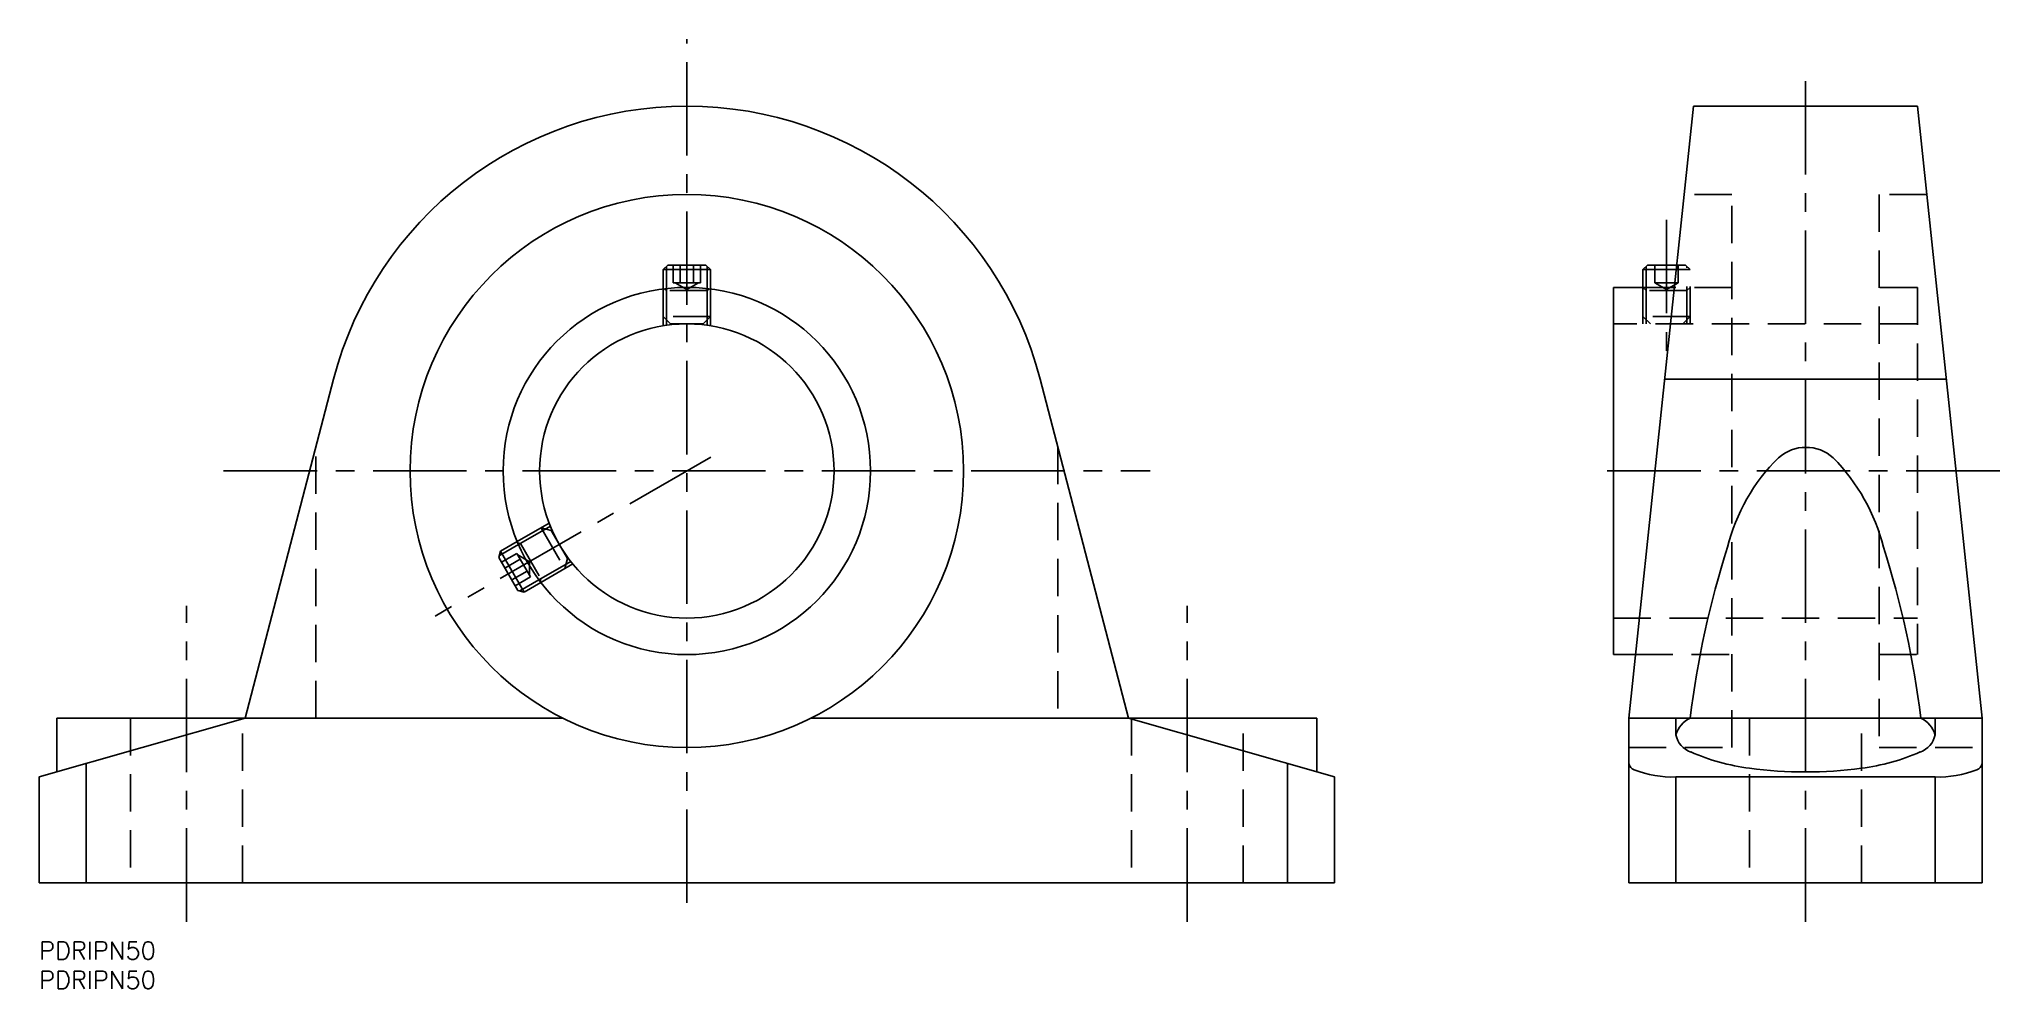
# Model space of a CAD drawing. Extents: x 0 to 333, y -8 to 153.
import ezdxf

# ---------------------------------------------------------------- set-up
doc = ezdxf.new("R2010")
doc.units = 0
doc.header["$LTSCALE"] = 0.5
doc.linetypes.add('CENTER', pattern=[50.8, 31.75, -6.35, 6.35, -6.35])
doc.linetypes.add('DASHED', pattern=[19.05, 12.7, -6.35])
for name, color, linetype in [('MSM_CENTER', 1, 'CENTER'), ('MSM_CONTINUOUS', 7, 'CONTINUOUS'), ('MSM_DASHED', 4, 'DASHED'), ('MSM_NARROW', 5, 'CONTINUOUS'), ('MSM_PART_NUMBER', 7, 'CONTINUOUS')]:
    doc.layers.add(name, color=color, linetype=linetype)
doc.styles.get("Standard").update_dxf_attribs({"font": 'txt.shx', "height": 3, "bigfont": 'bigfont.shx'})

msp = doc.modelspace()

# ---------------------------------------------------------------- linework, layer by layer
at = {"layer": 'MSM_CENTER'}
for p, q in [((110, 6.62), (110, 153.38)), ((300, 3.4), (300, 148.6)), ((276.4, 122.67), (276.4, 98.65)), ((31.31, 80), (188.69, 80)), ((114.05, 82.34), (67.26, 55.33)), ((333, 80), (264.82, 80)), ((25, 3.4), (25, 57.06)), ((195, 3.4), (195, 57.06))]:
    msp.add_line(p, q, dxfattribs=at)
at = {"layer": 'MSM_CONTINUOUS'}
for p, q in [((270, 38), (281, 142)), ((319, 142), (281, 142)), ((319, 142), (330, 38)), ((106.77, 115), (106, 114.23)), ((106, 114.23), (106, 110.94)), ((114, 114.23), (106, 114.23)), ((113.23, 115), (106.77, 115)), ((114, 114.23), (113.23, 115)), ((114, 110.94), (114, 114.23)), ((273.17, 115), (272.4, 114.23)), ((278.06, 114.23), (272.4, 114.23)), ((272.4, 114.23), (272.4, 111.2)), ((278.14, 115), (273.17, 115)), ((277.74, 111.2), (267.4, 111.2)), ((267.4, 111.2), (267.4, 48.8)), ((50, 95.62), (35, 38)), ((185, 38), (170, 95.62)), ((81.2, 67.99), (78.35, 66.35)), ((78.35, 66.35), (78.07, 65.3)), ((78.07, 65.3), (81.31, 59.7)), ((78.35, 66.35), (82.35, 59.42)), ((82.35, 59.42), (85.2, 61.06)), ((81.31, 59.7), (82.35, 59.42)), ((267.4, 48.8), (271.14, 48.8)), ((0, 28), (35, 38)), ((3, 38), (3, 28.86)), ((3, 38), (88.9, 38)), ((131.1, 38), (217, 38)), ((185, 38), (220, 28)), ((217, 28.86), (217, 38)), ((270, 38), (330, 38)), ((270, 10), (270, 38)), ((278, 38), (278, 35.14)), ((322, 35.14), (322, 38)), ((330, 38), (330, 10)), ((0, 28), (0, 10)), ((220, 28), (220, 10)), ((278, 28), (322, 28)), ((0, 10), (220, 10)), ((270, 10), (330, 10))]:
    msp.add_line(p, q, dxfattribs=at)
for radius in [47, 31.2, 25]:
    msp.add_circle((110, 80), radius, dxfattribs=at)
for centre, radius, start, end in [((110, 80), 62, 14.5916, 165.4084), ((300.07, 77.05), 6.97, 48.1321, 131.8679), ((318.15, 59.21), 32.37, 134.6302, 165.9787), ((280.6, 58.71), 33.7, 14.3327, 44.2977), ((438.08, 18.77), 158.84, 162.3079, 173.0481), ((161.92, 18.77), 158.84, 6.9519, 17.6921), ((282.33, 33.94), 4.49, 115.3686, 164.4207), ((317.67, 33.94), 4.49, 15.5793, 64.6314), ((281.83, 35.92), 3.91, 191.4353, 250.1348), ((318.17, 35.92), 3.91, 289.8652, 348.5647), ((271.36, 30.54), 1.39, 190.6858, 250.9463), ((295.37, 66.52), 37.36, 246.5482, 262.5052), ((304.63, 66.52), 37.36, 277.4948, 293.4518), ((328.64, 30.54), 1.39, 289.0537, 349.3142), ((277.45, 45.84), 17.85, 248.5162, 271.7779), ((300, 102.09), 73.24, 262.5468, 277.4532), ((322.55, 45.84), 17.85, 268.2221, 291.4838)]:
    msp.add_arc(centre, radius, start, end, dxfattribs=at)
at = {"layer": 'MSM_DASHED'}
for p, q in [((287.5, 127), (279.41, 127)), ((287.5, 33), (287.5, 127)), ((320.59, 127), (312.5, 127)), ((312.5, 127), (312.5, 33)), ((107.69, 112), (107.69, 115)), ((108.85, 112), (108.85, 115)), ((111.15, 112), (111.15, 115)), ((112.31, 112), (112.31, 115)), ((274.4, 112), (274.4, 115)), ((276.4, 112), (276.4, 115)), ((280.4, 114.23), (278.06, 114.23)), ((279.63, 115), (278.14, 115)), ((278.4, 112), (278.4, 115)), ((280.4, 114.23), (279.63, 115)), ((279.86, 105), (279.86, 114.77)), ((280.4, 105), (280.4, 114.23)), ((106, 110.94), (106, 104.68)), ((106.23, 110.97), (106.54, 110.66)), ((106.54, 111.01), (106.54, 104.76)), ((113.46, 110.66), (106.54, 110.66)), ((107.69, 112), (112.31, 112)), ((108, 112), (110, 110.85)), ((110, 110.85), (112, 112)), ((113.46, 104.76), (113.46, 111.01)), ((113.46, 110.66), (113.77, 110.97)), ((114, 104.68), (114, 110.94)), ((272.4, 111.2), (272.4, 105)), ((272.4, 111.2), (272.94, 110.66)), ((272.94, 111.2), (272.94, 105)), ((279.86, 110.66), (272.94, 110.66)), ((274.4, 112), (278.4, 112)), ((274.4, 112), (276.4, 110.85)), ((276.4, 110.85), (278.4, 112)), ((287.5, 111.2), (277.74, 111.2)), ((279.86, 110.66), (280.4, 111.2)), ((319, 111.2), (312.5, 111.2)), ((319, 111.2), (319, 48.8)), ((106, 106.25), (107.25, 105)), ((114, 106.25), (106, 106.25)), ((112.75, 105), (107.25, 105)), ((112.75, 105), (114, 106.25)), ((319, 105), (267.4, 105)), ((272.4, 106.25), (273.65, 105)), ((280.4, 106.25), (272.4, 106.25)), ((279.15, 105), (280.4, 106.25)), ((47, 38), (47, 84.1)), ((173, 84.1), (173, 38)), ((86.63, 71.13), (81.2, 67.99)), ((86.83, 70.62), (81.42, 67.49)), ((86.97, 69.88), (85.27, 70.34)), ((85.27, 70.34), (89.27, 63.41)), ((81.72, 67.67), (81.3, 67.78)), ((81.72, 67.67), (85.18, 61.68)), ((86.97, 69.88), (89.72, 65.12)), ((81.13, 66), (78.53, 64.5)), ((81.71, 65), (79.11, 63.5)), ((83.44, 62), (81.13, 66)), ((83.29, 64.58), (81.29, 65.73)), ((83.29, 62.27), (83.29, 64.58)), ((84.88, 61.5), (90.29, 64.62)), ((85.2, 61.06), (90.63, 64.2)), ((89.27, 63.41), (89.72, 65.12)), ((82.86, 63), (80.27, 61.5)), ((83.44, 62), (80.84, 60.5)), ((85.07, 61.26), (85.18, 61.68)), ((267.4, 55), (319, 55)), ((271.14, 48.8), (287.5, 48.8)), ((312.5, 48.8), (319, 48.8)), ((15.5, 38), (15.5, 10)), ((34.5, 10), (34.5, 38)), ((185.5, 38), (185.5, 10)), ((204.5, 10), (204.5, 38)), ((290.5, 38), (290.5, 10)), ((309.5, 10), (309.5, 38)), ((270, 33), (287.5, 33)), ((312.5, 33), (330, 33))]:
    msp.add_line(p, q, dxfattribs=at)
at = {"layer": 'MSM_NARROW'}
for p, q in [((106.54, 114.77), (106.54, 111.01)), ((113.46, 111.01), (113.46, 114.77)), ((272.94, 114.77), (272.94, 111.2)), ((276.09, 95.62), (323.91, 95.62)), ((81.42, 67.49), (78.16, 65.61)), ((81.61, 59.62), (84.88, 61.5)), ((8, 30.29), (8, 10)), ((212, 30.29), (212, 10)), ((278, 28), (278, 10)), ((322, 28), (322, 10))]:
    msp.add_line(p, q, dxfattribs=at)

# ---------------------------------------------------------------- texts
at = {"layer": 'MSM_PART_NUMBER'}
for p in [(0, -3), (0, -8)]:
    msp.add_text('PDRIPN50', height=3, dxfattribs=at).set_placement(p)

doc.saveas('drawing.dxf')
